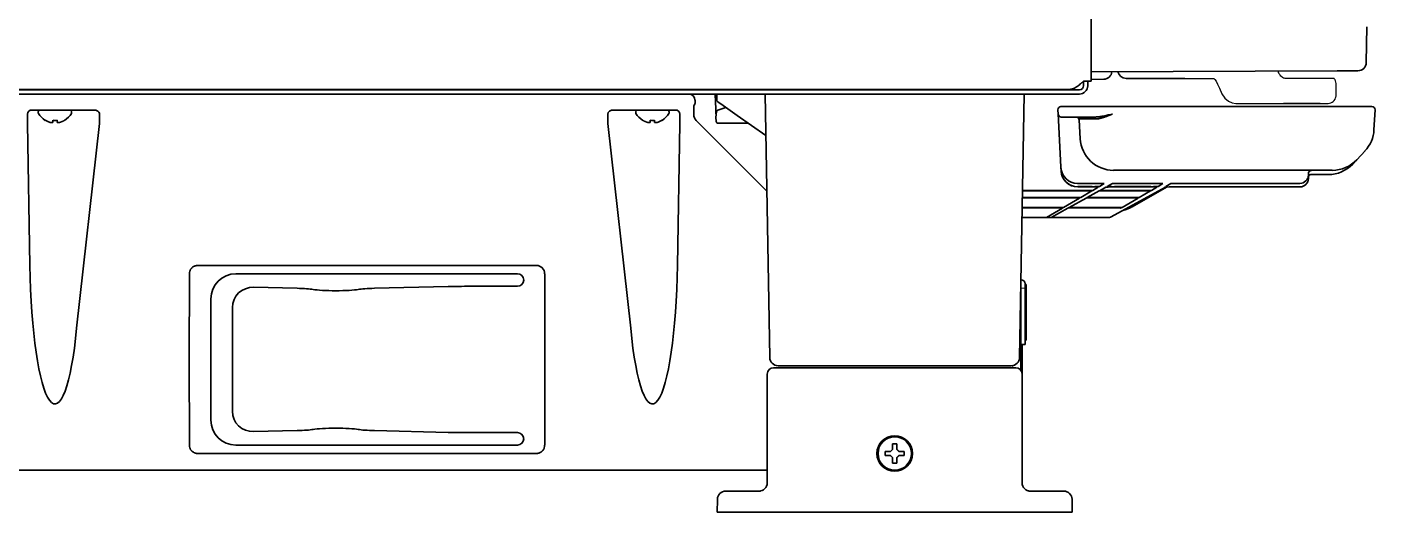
# Model space of a CAD drawing. Extents: x 5809 to 10669, y -850 to 3886.
# Drawn here: x 10279.6 to 10602.2, y 1270.8 to 1386.9 of the extents above; entities that cross this region are included whole.
import ezdxf

# ---------------------------------------------------------------- set-up
doc = ezdxf.new("R2010")
doc.units = 0
doc.header["$LTSCALE"] = 5
doc.layers.add('1', color=7, linetype='CONTINUOUS', true_color=0xffffff)
doc.layers.add('GEOM', color=7, linetype='CONTINUOUS')

msp = doc.modelspace()

# ---------------------------------------------------------------- linework, layer by layer
at = {"layer": '1', "color": 7, "linetype": 'Continuous', "lineweight": 35}
for p, q in [((10534.27, 2350.99), (10534.27, 1373.93)), ((10600.27, 1386.88), (10600.12, 1378.37)), ((10593.18, 1376.38), (10534.27, 1376.13)), ((10542.65, 1374.58), (10556.71, 1374.58)), ((10598.13, 1376.4), (10593.18, 1376.38)), ((9537.53, 1371.93), (10529.01, 1371.93)), ((10531.47, 1371.83), (9985.78, 1371.83)), ((10515.77, 1371.93), (10515.77, 1371.83)), ((10532.47, 1373.93), (10532.47, 1372.83)), ((10532.47, 1373.93), (10534.27, 1373.93)), ((10533.47, 1373.93), (10533.47, 1372.83)), ((10537.31, 1374.38), (10534.27, 1374.33)), ((10531.47, 1370.83), (9533.87, 1370.83)), ((10439.23, 1368.17), (10439.46, 1368.4)), ((10444.32, 1370.83), (10444.44, 1367.23)), ((10444.66, 1369.59), (10444.72, 1370.83)), ((10444.97, 1368.94), (10446.18, 1368.09)), ((10446.18, 1368.09), (10449.58, 1365.71)), ((10457.37, 1307.79), (10456.27, 1370.83)), ((10517.17, 1307.79), (10518.27, 1370.83)), ((10580.34, 1368.58), (10589.13, 1368.58)), ((10279.72, 1366.01), (10279.72, 1364.5)), ((10295.53, 1367.01), (10280.73, 1367.01)), ((10282.27, 1366.61), (10282.27, 1366.41)), ((10282.67, 1367.01), (10289.87, 1367.01)), ((10290.27, 1366.41), (10290.27, 1366.61)), ((10296.95, 1364.5), (10296.95, 1366.03)), ((10418.59, 1364.5), (10418.59, 1366.03)), ((10420.02, 1367.01), (10434.82, 1367.01)), ((10425.27, 1366.41), (10425.27, 1366.61)), ((10432.87, 1367.01), (10425.67, 1367.01)), ((10433.27, 1366.61), (10433.27, 1366.41)), ((10435.83, 1366.01), (10435.83, 1364.5)), ((10439.19, 1365.93), (10439.19, 1366.17)), ((10444.58, 1366.54), (10444.47, 1365.33)), ((10444.47, 1366.53), (10444.5, 1365.61)), ((10444.56, 1364.28), (10444.47, 1365.33)), ((10444.92, 1366.97), (10446.85, 1367.62)), ((10456.45, 1360.9), (10449.58, 1365.71)), ((10526.31, 1367.04), (10526.37, 1366.04)), ((10526.44, 1364.56), (10526.37, 1366.04)), ((10527.06, 1367.83), (10532.31, 1367.83)), ((10527.12, 1365.33), (10535.09, 1365.33)), ((10532.31, 1367.83), (10594.24, 1367.83)), ((10594.24, 1367.83), (10601.48, 1367.83)), ((10602.23, 1367.04), (10601.98, 1362.27)), ((10279.72, 1363.75), (10280.3, 1329.83)), ((10288.57, 1364.56), (10288.57, 1364.53)), ((10291.47, 1314.84), (10296.91, 1363.75)), ((10424.08, 1314.84), (10418.63, 1363.75)), ((10426.97, 1364.56), (10426.97, 1364.53)), ((10431.57, 1364.53), (10431.57, 1364.56)), ((10435.82, 1363.75), (10435.25, 1329.83)), ((10456.68, 1347.62), (10439.78, 1364.52)), ((10445.06, 1363.83), (10452.27, 1363.83)), ((10527.03, 1353.3), (10526.44, 1364.56)), ((10531.67, 1360.15), (10531.44, 1364.62)), ((10531.68, 1360.15), (10531.67, 1360.15)), ((10599.83, 1357.22), (10597.84, 1355.1)), ((10527.03, 1353.3), (10527.04, 1353.24)), ((10527.08, 1352.46), (10527.04, 1353.24)), ((10527.08, 1352.46), (10527.08, 1352.4)), ((10539.66, 1352.58), (10592.01, 1352.58)), ((10597.84, 1355.1), (10596.89, 1354.08)), ((10531.03, 1349.45), (10531.03, 1349.45)), ((10531.03, 1349.45), (10535.68, 1349.45)), ((10535.68, 1349.45), (10535.68, 1349.45)), ((10537.43, 1349.39), (10536.27, 1348.72)), ((10538.13, 1348.72), (10539.36, 1349.4)), ((10541.12, 1349.45), (10541.12, 1349.45)), ((10541.12, 1349.45), (10549.7, 1349.45)), ((10549.7, 1349.45), (10549.7, 1349.45)), ((10551.45, 1349.39), (10550.29, 1348.72)), ((10553.39, 1349.4), (10552.15, 1348.72)), ((10555.14, 1349.45), (10555.14, 1349.45)), ((10584.27, 1349.45), (10555.14, 1349.45)), ((10584.27, 1349.45), (10584.27, 1349.45)), ((10586.27, 1351.81), (10586.27, 1351.51)), ((10586.27, 1351.45), (10586.27, 1351.51)), ((10586.27, 1350.67), (10586.27, 1350.91)), ((10586.27, 1350.61), (10586.27, 1350.67)), ((10591.05, 1351.56), (10586.84, 1351.56)), ((10591.05, 1351.56), (10591.05, 1351.56)), ((10530.04, 1346.04), (10517.84, 1346.04)), ((10529.78, 1346), (10517.84, 1346)), ((10530.65, 1347.74), (10517.87, 1347.74)), ((10517.87, 1347.7), (10532.69, 1347.7)), ((10527.68, 1343.7), (10531.53, 1345.95)), ((10529.01, 1343.7), (10533.1, 1345.95)), ((10529.78, 1346), (10529.78, 1346)), ((10534.53, 1348.67), (10531.07, 1348.67)), ((10531.08, 1348.61), (10531.08, 1348.61)), ((10531.08, 1348.61), (10534.24, 1348.61)), ((10531.51, 1345.96), (10531.53, 1345.95)), ((10534.44, 1347.65), (10531.78, 1346.1)), ((10532.69, 1347.7), (10532.69, 1347.7)), ((10533.37, 1346.1), (10536.19, 1347.65)), ((10534.24, 1348.61), (10534.24, 1348.61)), ((10535.99, 1348.55), (10534.68, 1347.79)), ((10534.85, 1346), (10534.85, 1346)), ((10534.85, 1346), (10543.8, 1346)), ((10544.06, 1346.04), (10535.12, 1346.04)), ((10536.45, 1347.79), (10537.83, 1348.56)), ((10537.94, 1347.7), (10537.94, 1347.7)), ((10537.94, 1347.7), (10546.71, 1347.7)), ((10546.96, 1347.74), (10538.19, 1347.74)), ((10552.09, 1348.58), (10539.07, 1341.42)), ((10539.58, 1348.61), (10539.58, 1348.61)), ((10539.58, 1348.61), (10548.26, 1348.61)), ((10548.55, 1348.67), (10539.88, 1348.67)), ((10545.55, 1345.95), (10541.7, 1343.7)), ((10543.8, 1346), (10543.8, 1346)), ((10552.45, 1348.59), (10544.11, 1343.87)), ((10545.55, 1345.95), (10545.36, 1345.97)), ((10548.46, 1347.65), (10545.8, 1346.1)), ((10546.71, 1347.7), (10546.71, 1347.7)), ((10548.26, 1348.61), (10548.26, 1348.61)), ((10548.46, 1347.65), (10548.28, 1347.67)), ((10550.01, 1348.55), (10548.7, 1347.79)), ((10553.6, 1348.61), (10553.6, 1348.61)), ((10553.6, 1348.61), (10584.27, 1348.61)), ((10584.27, 1348.61), (10584.27, 1348.61)), ((10517.8, 1343.65), (10525.93, 1343.65)), ((10517.8, 1343.6), (10525.66, 1343.6)), ((10527.42, 1343.54), (10523.62, 1341.33)), ((10524.69, 1341.33), (10528.73, 1343.55)), ((10525.66, 1343.6), (10525.66, 1343.6)), ((10530.48, 1343.6), (10530.48, 1343.6)), ((10530.48, 1343.6), (10539.68, 1343.6)), ((10539.95, 1343.65), (10530.76, 1343.65)), ((10539.68, 1343.6), (10539.68, 1343.6)), ((10517.76, 1341.33), (10521.81, 1341.33)), ((10521.81, 1341.33), (10523.55, 1341.33)), ((10523.55, 1341.33), (10523.62, 1341.33)), ((10524.69, 1341.33), (10523.62, 1341.33)), ((10524.69, 1341.33), (10526.39, 1341.33)), ((10526.39, 1341.33), (10535.83, 1341.33)), ((10535.83, 1341.33), (10537.57, 1341.33)), ((10537.57, 1341.33), (10537.64, 1341.33)), ((10538.71, 1341.33), (10537.64, 1341.33)), ((10401.49, 1329.82), (10320.46, 1329.82)), ((10318.45, 1327.85), (10318.38, 1307.33)), ((10329.61, 1327.83), (10396.97, 1327.83)), ((10403.49, 1286.81), (10403.49, 1327.84)), ((10333.83, 1324.6), (10344.22, 1324.35)), ((10362.73, 1324.35), (10380.39, 1324.77)), ((10385.57, 1324.83), (10396.98, 1324.83)), ((10517.47, 1324.99), (10517.47, 1304.73)), ((10518.47, 1325.41), (10518.47, 1324.41)), ((10518.77, 1325.3), (10518.47, 1325.3)), ((10518.47, 1324.41), (10518.47, 1310.91)), ((10518.77, 1324.55), (10518.77, 1325.3)), ((10518.77, 1324.55), (10518.77, 1314.16)), ((10323.62, 1321.83), (10323.62, 1292.82)), ((10328.73, 1294.92), (10328.73, 1319.73)), ((10518.77, 1314.16), (10518.77, 1311.91)), ((10518.47, 1310.91), (10517.47, 1310.91)), ((10517.77, 1310.91), (10517.77, 1308.83)), ((10518.47, 1311.91), (10518.77, 1311.91)), ((10318.45, 1286.81), (10318.38, 1307.32)), ((10517.47, 1308.83), (10517.77, 1308.83)), ((10517.47, 1308.8), (10517.77, 1308.8)), ((10517.47, 1307.33), (10517.77, 1307.33)), ((10517.77, 1308.83), (10517.77, 1308.8)), ((10517.77, 1307.33), (10517.77, 1308.8)), ((10517.77, 1306.33), (10517.77, 1307.33)), ((10456.77, 1277.83), (10456.77, 1303.83)), ((10458.27, 1305.33), (10460.77, 1305.33)), ((10461.37, 1305.83), (10459.37, 1305.83)), ((10460.77, 1305.33), (10513.77, 1305.33)), ((10513.17, 1305.83), (10461.37, 1305.83)), ((10515.17, 1305.83), (10513.17, 1305.83)), ((10513.77, 1305.33), (10516.27, 1305.33)), ((10517.77, 1306.33), (10517.47, 1306.33)), ((10517.77, 1304.83), (10517.47, 1304.83)), ((10517.77, 1304.83), (10517.77, 1306.33)), ((10517.77, 1304.83), (10517.77, 1303.83)), ((10517.77, 1303.83), (10517.77, 1277.83)), ((10333.83, 1290.06), (10344.22, 1290.3)), ((10362.73, 1290.3), (10380.39, 1289.89)), ((10396.98, 1289.83), (10385.57, 1289.83)), ((10401.49, 1284.83), (10320.46, 1284.83)), ((10329.61, 1286.83), (10396.97, 1286.83)), ((10484.97, 1284.83), (10484.97, 1285.33)), ((10484.97, 1284.33), (10484.97, 1284.83)), ((10489.57, 1285.33), (10489.57, 1284.83)), ((10489.57, 1284.83), (10489.57, 1284.33)), ((10456.77, 1280.83), (10194.19, 1280.83)), ((10445.86, 1275.58), (10445.85, 1275.57)), ((10446.83, 1275.83), (10448.83, 1275.83)), ((10448.83, 1275.83), (10455.14, 1275.83)), ((10519.32, 1275.88), (10519.14, 1275.93)), ((10519.4, 1275.83), (10525.72, 1275.83)), ((10525.72, 1275.83), (10527.72, 1275.83)), ((10528.7, 1275.57), (10528.68, 1275.58)), ((10444.77, 1270.83), (10444.83, 1273.86)), ((10529.72, 1273.86), (10529.77, 1270.83)), ((10448.77, 1270.83), (10444.77, 1270.83)), ((10525.77, 1270.83), (10448.77, 1270.83)), ((10529.77, 1270.83), (10525.77, 1270.83))]:
    msp.add_line(p, q, dxfattribs=at)
at = {"layer": '1', "color": 51, "linetype": 'Continuous', "lineweight": 13}
for p, q in [((10517.47, 1324.41), (10518.47, 1324.41)), ((10518.47, 1324.55), (10518.77, 1324.55)), ((10518.77, 1314.16), (10518.47, 1314.16)), ((10515.51, 1305.33), (10515.51, 1305.86))]:
    msp.add_line(p, q, dxfattribs=at)
at = {"layer": '1', "color": 7, "linetype": 'Continuous', "lineweight": 35}
for radius in [4.25, 4]:
    msp.add_circle((10487.27, 1284.83), radius, dxfattribs=at)
for centre, radius, start, end in [((10598.12, 1378.4), 2, 270.25, 359), ((10537.27, 1376.38), 2, 271, 353.3696), ((10542.65, 1376.58), 2, 192.1812, 270), ((10531.47, 1372.83), 1, 270, 0), ((10531.47, 1372.83), 2, 270, 0), ((10445.4, 1369.55), 0.75, 177, 235), ((10282.67, 1366.61), 0.4, 90, 180), ((10282.67, 1366.41), 0.4, 180, 210.3012), ((10286.47, 1368.63), 4.8, 210.3012, 238.6074), ((10286.07, 1368.63), 4.8, 301.3459, 329.6988), ((10289.87, 1366.61), 0.4, 0, 90), ((10289.87, 1366.41), 0.4, 329.6988, 0), ((10425.67, 1366.61), 0.4, 90, 180), ((10425.67, 1366.41), 0.4, 180, 210.3012), ((10429.47, 1368.63), 4.8, 210.3012, 238.6541), ((10429.07, 1368.63), 4.8, 301.3926, 329.6988), ((10432.87, 1366.61), 0.4, 0, 90), ((10432.87, 1366.41), 0.4, 329.6988, 0), ((10445.08, 1366.5), 0.5, 108.4349, 175), ((10527.06, 1367.08), 0.75, 90, 183), ((10527.12, 1366.08), 0.75, 183, 270), ((10530.69, 1364.58), 0.75, 3, 90), ((10601.48, 1367.08), 0.75, 357, 90), ((10286.27, 1368.31), 3.78, 262.3959, 269.9965), ((10286.27, 1368.31), 3.78, 270.0035, 277.6041), ((10429.27, 1368.31), 3.78, 262.3959, 269.9965), ((10429.27, 1368.31), 3.78, 270.0035, 277.6041), ((10445.06, 1364.33), 0.5, 185, 270), ((10593.99, 1362.69), 8, 316.849, 357), ((10586.84, 1351.06), 0.5, 90, 132.3816), ((10517.47, 1325.41), 1, 0, 88.5793), ((10318.88, 1307.33), 0.5, 179.8072, 180.1928), ((10459.37, 1307.83), 2, 181, 270), ((10515.17, 1307.83), 2, 270, 359), ((10458.27, 1303.83), 1.5, 90, 180), ((10516.27, 1303.83), 1.5, 0, 90), ((10454.77, 1277.83), 2, 270, 0), ((10519.77, 1277.83), 2, 180, 270), ((10446.83, 1273.83), 2, 90, 179), ((10527.72, 1273.83), 2, 1, 90)]:
    msp.add_arc(centre, radius, start, end, dxfattribs=at)
at = {"layer": '1', "color": 7, "linetype": 'Continuous', "lineweight": 35, "extrusion": (0, 0, -1)}
for centre, major_axis, ratio, start_param, end_param in [((10437.97, 1369.33), (1.34, 0.67), 0.99981, -1.107103, 0.416166), ((10439.23, 1366.17), (0, 2), 0.017455, 4.712389, 6.265732), ((10439.46, 1369.4), (0, 1), 0.017455, 1.641917, 3.124139), ((10420.04, 1366.01), (-1.44, 0.04), 0.692646, -0.026174, 1.535896), ((10434.82, 1366.01), (0.992, 0.198), 0.988241, -1.373108, 0.196167), ((10441.19, 1365.93), (1.85, 0.77), 0.999822, 2.748957, 3.534229), ((10420.9, 1364.5), (0, 4), 0.57735, 4.521954, 4.712389), ((10435.48, 1364.5), (0, 4), 0.087489, 1.570796, 1.761231), ((10539.66, 1360.57), (7.99, 0.42), 0.999529, 1.623132, 3.141593), ((10531.03, 1353.45), (-4, 0.11), 0.999858, 4.684159, 6.20262), ((10531.07, 1352.67), (-0.15, 4), 0.99927, 3.178309, 4.69677), ((10531.08, 1352.61), (-4, 0.11), 0.999858, 4.684159, 6.20262), ((10586.97, 1351.81), (-0.7, 0), 0.99953, 0, 1.570796), ((10591.05, 1359.56), (-5.84, 5.47), 0.999117, 3.141593, 3.959702), ((10592.01, 1360.57), (-5.84, 5.47), 0.999117, 3.141593, 3.959702), ((10534.52, 1348.72), (-1.75, 0), 0.030655, 3.194024, 4.709908), ((10535.68, 1349.4), (-1.75, 0), 0.030619, 1.570091, 2.571465), ((10535.68, 1349.4), (-1.75, 0), 0.030619, 2.571466, 3.193969), ((10539.88, 1348.72), (1.75, 0), 0.030652, 1.573368, 3.197246), ((10541.11, 1349.4), (1.75, 0), 0.030622, 3.197185, 4.71307), ((10548.54, 1348.72), (-1.75, 0), 0.030655, 3.194024, 4.709908), ((10549.7, 1349.4), (-1.75, 0), 0.030619, 1.570091, 2.571465), ((10549.7, 1349.4), (-1.75, 0), 0.030619, 2.571466, 3.193969), ((10555.13, 1349.4), (1.75, 0), 0.030622, 3.197185, 4.71307), ((10584.27, 1351.45), (-2, 0), 0.999783, 3.141593, 4.712389), ((10584.27, 1350.61), (-2, 0), 0.999783, 3.141593, 4.712389), ((10586.97, 1350.91), (-0.7, 0), 0.99953, 0, 0.830864), ((10529.78, 1345.95), (-1.75, 0), 0.030619, 1.570091, 2.972524), ((10530.03, 1346.1), (-1.75, 0), 0.030633, 3.193989, 4.71078), ((10532.69, 1347.65), (-1.75, 0), 0.030619, 1.570091, 2.571465), ((10534.85, 1345.95), (1.75, 0), 0.030622, 3.197185, 4.71307), ((10535.12, 1346.1), (1.75, 0), 0.030633, 1.572406, 3.197207), ((10532.69, 1347.65), (-1.75, 0), 0.030619, 2.571466, 3.193969), ((10534.24, 1348.55), (-1.75, 0), 0.030619, 1.570091, 2.571465), ((10534.24, 1348.55), (-1.75, 0), 0.030619, 2.571466, 3.193969), ((10537.94, 1347.65), (1.75, 0), 0.030622, 3.197185, 4.71307), ((10538.2, 1347.79), (1.75, 0), 0.030652, 1.573368, 3.197246), ((10539.58, 1348.55), (1.75, 0), 0.030622, 3.197185, 4.71307), ((10543.8, 1345.95), (-1.75, 0), 0.030619, 1.570091, 2.571465), ((10544.05, 1346.1), (-1.75, 0), 0.030633, 3.193989, 4.71078), ((10543.8, 1345.95), (-1.75, 0), 0.030619, 2.571466, 3.193969), ((10546.71, 1347.65), (-1.75, 0), 0.030619, 1.570091, 2.571465), ((10546.95, 1347.79), (-1.75, 0), 0.030655, 3.194024, 4.709908), ((10546.71, 1347.65), (-1.75, 0), 0.030619, 2.571466, 3.193969), ((10548.26, 1348.55), (-1.75, 0), 0.030619, 1.570091, 2.571465), ((10548.26, 1348.55), (-1.75, 0), 0.030619, 2.571466, 3.193969), ((10553.6, 1348.55), (1.75, 0), 0.030622, 3.197185, 4.71307), ((10525.67, 1343.55), (-1.75, 0), 0.030619, 1.570091, 2.571465), ((10525.93, 1343.7), (-1.75, 0), 0.030655, 3.194024, 4.709908), ((10525.67, 1343.55), (-1.75, 0), 0.030619, 2.571466, 3.193969), ((10530.48, 1343.55), (1.75, 0), 0.030622, 3.197185, 4.71307), ((10530.76, 1343.7), (1.75, 0), 0.030652, 1.573368, 3.197246), ((10539.69, 1343.55), (-1.75, 0), 0.030619, 1.570091, 2.571465), ((10539.95, 1343.7), (-1.75, 0), 0.030655, 3.194024, 4.709908), ((10539.69, 1343.55), (-1.75, 0), 0.030619, 2.571466, 3.193969), ((10538.71, 1342.08), (-0.187, 0.726), 0.998282, 2.89047, 3.393556), ((10286.27, 1333), (0, 36.31), 0.165232, 2.094395, 4.625123), ((10401.49, 1327.84), (-1.41, 1.41), 1, 0.78555, 2.356042), ((10429.27, 1333), (0, 36.31), 0.165232, 1.658063, 4.18879), ((10333.87, 1295.08), (4.62, 2.34), 0.961527, 2.030878, 3.594078), ((10353.47, 1290.35), (-6, 0), 0.087489, 0.449039, 2.692554), ((10342.66, 1290.81), (-6, 0), 0.087489, 3.590631, 4.45059), ((10364.28, 1290.81), (-6, 0), 0.087489, -1.308997, -0.449039), ((10385.57, 1291.58), (-20, 0), 0.087489, 4.712389, 4.974188), ((10320.45, 1286.81), (-1.87, 0.7), 0.99331, -0.676425, -0.362013), ((10401.49, 1286.81), (1.41, 1.41), 1, 0.78555, 1.099963)]:
    msp.add_ellipse(centre, major_axis=major_axis, ratio=ratio, start_param=start_param, end_param=end_param, dxfattribs=at)
at = {"layer": '1', "color": 7, "linetype": 'Continuous', "lineweight": 35}
for centre, major_axis, ratio, start_param, end_param in [((10280.73, 1366.01), (-0.992, 0.198), 0.988241, -1.373108, 0.196167), ((10295.51, 1366.01), (1.44, 0.04), 0.692646, -0.026174, 1.535896), ((10295.51, 1366.01), (1.44, 0.04), 0.692646, -0.026174, 1.012362), ((10539.44, 1364.83), (-8.01, 0.03), 0.003256, -1.0336, 0.000181), ((10280.07, 1364.5), (0, 4), 0.087489, 1.570796, 1.761231), ((10294.64, 1364.5), (0, 4), 0.57735, 4.521954, 4.712389), ((10320.45, 1327.85), (1.87, 0.7), 0.99331, 2.465167, 2.779579), ((10329.62, 1321.82), (-4.25, 4.25), 0.997265, -0.784029, 0.784029), ((10333.87, 1319.58), (-4.62, 2.34), 0.961527, -1.110714, 0.452486), ((10342.66, 1323.85), (6, 0), 0.087489, 0.449039, 1.308997), ((10353.47, 1324.3), (6, 0), 0.087489, 3.590631, 5.834147), ((10364.28, 1323.85), (6, 0), 0.087489, 1.832596, 2.692554), ((10385.57, 1323.08), (20, 0), 0.087489, 1.570796, 1.832596)]:
    msp.add_ellipse(centre, major_axis=major_axis, ratio=ratio, start_param=start_param, end_param=end_param, dxfattribs=at)
at = {"layer": '1', "color": 7, "linetype": 'Continuous', "lineweight": 35, "extrusion": (-5.91646e-31, -1.17146e-15, -1)}
msp.add_ellipse((10396.97, 1326.32), major_axis=(1.06, 1.06), ratio=0.997265, start_param=-0.784029, end_param=0.785092, dxfattribs=at)
at = {"layer": '1', "color": 7, "linetype": 'Continuous', "lineweight": 35, "extrusion": (-8.87469e-31, -1.17146e-15, -1)}
msp.add_ellipse((10396.97, 1326.33), major_axis=(-0.77, 1.29), ratio=0.99484, start_param=2.11172, end_param=3.679016, dxfattribs=at)
at = {"layer": '1', "color": 7, "linetype": 'Continuous', "lineweight": 35, "extrusion": (-3.9443e-31, -1.17146e-15, -1)}
msp.add_ellipse((10329.62, 1292.83), major_axis=(4.25, 4.25), ratio=0.997265, start_param=2.357564, end_param=3.925621, dxfattribs=at)
at = {"layer": '1', "color": 7, "linetype": 'Continuous', "lineweight": 35, "extrusion": (9.86076e-31, -1.17146e-15, -1)}
msp.add_ellipse((10396.97, 1288.33), major_axis=(-1.06, 1.06), ratio=0.997265, start_param=2.356501, end_param=3.925621, dxfattribs=at)
at = {"layer": '1', "color": 7, "linetype": 'Continuous', "lineweight": 35, "extrusion": (4.93038e-31, -1.17146e-15, -1)}
msp.add_ellipse((10396.97, 1288.32), major_axis=(0.77, 1.29), ratio=0.99484, start_param=-0.537423, end_param=1.029872, dxfattribs=at)
at = {"layer": '1', "color": 7, "linetype": 'Continuous', "lineweight": 35}
for points, knots in [([(10516.3, 1371.88), (10516.28, 1371.88), (10516.27, 1371.88), (10516.1, 1371.84), (10515.94, 1371.83), (10515.77, 1371.83)], [0, 0, 0, 0, 0.067474, 0.067474, 1, 1, 1, 1]), ([(10529.01, 1371.93), (10529.15, 1371.93), (10529.3, 1371.94), (10529.51, 1371.98), (10529.58, 1371.99), (10529.69, 1372.02), (10529.73, 1372.03), (10529.8, 1372.05), (10529.84, 1372.07), (10530.02, 1372.13), (10530.16, 1372.19), (10530.45, 1372.34), (10530.6, 1372.42), (10530.89, 1372.61), (10531.03, 1372.71), (10531.32, 1372.92), (10531.46, 1373.04), (10531.68, 1373.22), (10531.75, 1373.28), (10531.84, 1373.36), (10531.86, 1373.38), (10531.9, 1373.41), (10531.95, 1373.46), (10532, 1373.5), (10532.19, 1373.67), (10532.33, 1373.8), (10532.47, 1373.93)], [0, 0, 0, 0, 0.125, 0.125, 0.1875, 0.1875, 0.21875, 0.21875, 0.25, 0.25, 0.375, 0.375, 0.5, 0.5, 0.625, 0.625, 0.75, 0.75, 0.8125, 0.8125, 0.828125, 0.828125, 0.84375, 0.875, 0.875, 1, 1, 1, 1]), ([(10444.44, 1367.23), (10444.44, 1367.17), (10444.45, 1367.11), (10444.45, 1367.02), (10444.45, 1366.99), (10444.45, 1366.93), (10444.45, 1366.9), (10444.45, 1366.84), (10444.46, 1366.82), (10444.46, 1366.76), (10444.46, 1366.73), (10444.46, 1366.67), (10444.46, 1366.65), (10444.46, 1366.59), (10444.46, 1366.56), (10444.47, 1366.53)], [0, 0, 0, 0, 0.25, 0.25, 0.375, 0.375, 0.5, 0.5, 0.625, 0.625, 0.75, 0.75, 0.875, 0.875, 1, 1, 1, 1]), ([(10535.59, 1365.34), (10535.57, 1365.34), (10535.44, 1365.33), (10535.27, 1365.33), (10535.12, 1365.33), (10535.09, 1365.33)], [0, 0, 0, 0, 0.092057, 0.806972, 1, 1, 1, 1]), ([(10539.36, 1366.04), (10539.34, 1366.03), (10539.31, 1366.02), (10539.27, 1366), (10539.22, 1365.98), (10539.18, 1365.96), (10539.14, 1365.95), (10539.1, 1365.93), (10539.06, 1365.92), (10539.02, 1365.9), (10538.99, 1365.89), (10538.95, 1365.87), (10538.92, 1365.86), (10538.89, 1365.85), (10538.86, 1365.83), (10538.83, 1365.82), (10538.8, 1365.81), (10538.78, 1365.8), (10538.75, 1365.79), (10538.68, 1365.76), (10538.56, 1365.71), (10538.4, 1365.65), (10538.25, 1365.59), (10538.06, 1365.52), (10537.81, 1365.43), (10537.52, 1365.32), (10537.25, 1365.23), (10536.99, 1365.15), (10536.75, 1365.08), (10536.51, 1365.02), (10536.28, 1364.97), (10536.12, 1364.94), (10536.01, 1364.92), (10535.95, 1364.91), (10535.89, 1364.9), (10535.83, 1364.89), (10535.77, 1364.89), (10535.71, 1364.88), (10535.66, 1364.88), (10535.6, 1364.87), (10535.55, 1364.87), (10535.5, 1364.87), (10535.44, 1364.86), (10535.39, 1364.86), (10535.36, 1364.86), (10535.34, 1364.86)], [0, 0, 0, 0, 0.011271, 0.022225, 0.032862, 0.043181, 0.053184, 0.062868, 0.072236, 0.081287, 0.09002, 0.098436, 0.106535, 0.114316, 0.121781, 0.128928, 0.135757, 0.14227, 0.148465, 0.154344, 0.195284, 0.234004, 0.270504, 0.304785, 0.380497, 0.451757, 0.518584, 0.581002, 0.643022, 0.702356, 0.759046, 0.813141, 0.828535, 0.843753, 0.858796, 0.873666, 0.888364, 0.902893, 0.917253, 0.931448, 0.945478, 0.959346, 0.973055, 0.986605, 1, 1, 1, 1]), ([(10539.36, 1366.04), (10539.14, 1365.99), (10538.71, 1365.89), (10538.09, 1365.75), (10537.49, 1365.62), (10536.93, 1365.52), (10536.42, 1365.43), (10535.98, 1365.38), (10535.71, 1365.35), (10535.59, 1365.34)], [0, 0, 0, 0, 0.169989, 0.335943, 0.494273, 0.642231, 0.778573, 0.901906, 1, 1, 1, 1]), ([(10283.97, 1364.56), (10284.18, 1364.44), (10284.39, 1364.33), (10284.71, 1364.19), (10284.82, 1364.15), (10285.04, 1364.08), (10285.16, 1364.04), (10285.27, 1364.01)], [0, 0, 0, 0, 0.5, 0.5, 0.75, 0.75, 1, 1, 1, 1]), ([(10286.77, 1364.56), (10286.77, 1364.44), (10286.77, 1364.33), (10286.77, 1364.19), (10286.77, 1364.15), (10286.77, 1364.08), (10286.77, 1364.04), (10286.77, 1364.01)], [0, 0, 0, 0, 0.5, 0.5, 0.75, 0.75, 1, 1, 1, 1]), ([(10428.77, 1364.56), (10428.77, 1364.44), (10428.77, 1364.33), (10428.77, 1364.19), (10428.77, 1364.15), (10428.77, 1364.08), (10428.77, 1364.04), (10428.77, 1364.01)], [0, 0, 0, 0, 0.5, 0.5, 0.75, 0.75, 1, 1, 1, 1]), ([(10431.57, 1364.56), (10431.37, 1364.44), (10431.16, 1364.33), (10430.84, 1364.19), (10430.73, 1364.15), (10430.5, 1364.08), (10430.39, 1364.04), (10430.27, 1364.01)], [0, 0, 0, 0, 0.5, 0.5, 0.75, 0.75, 1, 1, 1, 1]), ([(10533.36, 1347.74), (10532.91, 1347.74), (10532.46, 1347.74), (10531.78, 1347.74), (10531.56, 1347.74), (10531.1, 1347.74), (10530.88, 1347.74), (10530.65, 1347.74)], [0, 0, 0, 0, 0.5, 0.5, 0.75, 0.75, 1, 1, 1, 1]), ([(10534.68, 1347.79), (10534.68, 1347.79), (10534.67, 1347.78), (10534.66, 1347.78), (10534.65, 1347.78), (10534.63, 1347.78), (10534.6, 1347.77), (10534.55, 1347.77), (10534.53, 1347.77), (10534.5, 1347.77), (10534.49, 1347.77), (10534.47, 1347.77), (10534.46, 1347.76), (10534.4, 1347.76), (10534.35, 1347.76), (10534.28, 1347.76), (10534.26, 1347.76), (10534.23, 1347.76), (10534.18, 1347.75), (10534.1, 1347.75), (10534.02, 1347.75), (10533.97, 1347.75), (10533.95, 1347.75), (10533.91, 1347.75), (10533.89, 1347.75), (10533.79, 1347.75), (10533.71, 1347.75), (10533.58, 1347.74), (10533.54, 1347.74), (10533.47, 1347.74), (10533.45, 1347.74), (10533.41, 1347.74), (10533.38, 1347.74), (10533.36, 1347.74)], [0, 0, 0, 0, 0.0625, 0.0625, 0.125, 0.125, 0.25, 0.25, 0.3125, 0.3125, 0.34375, 0.34375, 0.375, 0.375, 0.5, 0.5, 0.53125, 0.53125, 0.5625, 0.625, 0.6875, 0.6875, 0.71875, 0.71875, 0.75, 0.75, 0.875, 0.875, 0.9375, 0.9375, 0.96875, 0.96875, 1, 1, 1, 1]), ([(10542.09, 1343.06), (10542.13, 1343.07), (10542.16, 1343.08), (10542.54, 1343.18), (10542.86, 1343.29), (10543.5, 1343.55), (10543.81, 1343.7), (10544.11, 1343.87)], [0, 0, 0, 0, 0.054429, 0.054429, 0.527215, 0.527215, 1, 1, 1, 1]), ([(10542.09, 1343.06), (10542.09, 1343.06), (10542.11, 1343.07), (10542.15, 1343.08), (10542.2, 1343.09), (10542.25, 1343.1), (10542.29, 1343.11), (10542.33, 1343.13), (10542.38, 1343.14), (10542.42, 1343.15), (10542.47, 1343.17), (10542.52, 1343.18), (10542.57, 1343.2), (10542.62, 1343.21), (10542.67, 1343.23), (10542.72, 1343.25), (10542.77, 1343.26), (10542.83, 1343.28), (10542.88, 1343.3), (10542.94, 1343.32), (10542.99, 1343.34), (10543.05, 1343.37), (10543.11, 1343.39), (10543.17, 1343.41), (10543.23, 1343.44), (10543.3, 1343.47), (10543.36, 1343.49), (10543.42, 1343.52), (10543.49, 1343.55), (10543.55, 1343.58), (10543.62, 1343.61), (10543.69, 1343.64), (10543.76, 1343.68), (10543.83, 1343.71), (10543.9, 1343.75), (10543.97, 1343.79), (10544.04, 1343.83), (10544.09, 1343.85), (10544.11, 1343.87)], [0, 0, 0, 0, 0.001156, 0.027139, 0.053246, 0.072708, 0.092746, 0.113362, 0.134553, 0.156322, 0.178667, 0.201589, 0.225088, 0.249163, 0.273816, 0.299044, 0.32485, 0.351232, 0.378191, 0.405727, 0.43384, 0.462529, 0.491795, 0.521638, 0.552058, 0.583054, 0.614628, 0.646778, 0.679505, 0.712808, 0.746688, 0.781146, 0.816179, 0.85179, 0.887977, 0.924742, 0.962082, 1, 1, 1, 1]), ([(10320.46, 1329.82), (10320.43, 1329.82), (10320.4, 1329.82), (10320.35, 1329.82), (10320.32, 1329.82), (10320.25, 1329.81), (10320.19, 1329.8), (10320.04, 1329.78), (10319.94, 1329.76), (10319.82, 1329.72), (10319.79, 1329.71), (10319.74, 1329.69), (10319.72, 1329.68), (10319.64, 1329.65), (10319.6, 1329.63), (10319.46, 1329.56), (10319.37, 1329.51), (10319.24, 1329.42), (10319.2, 1329.39), (10319.14, 1329.33), (10319.12, 1329.32), (10319.08, 1329.28), (10319.06, 1329.26), (10319.01, 1329.21), (10318.95, 1329.15), (10318.9, 1329.09), (10318.87, 1329.05), (10318.85, 1329.03), (10318.78, 1328.93), (10318.72, 1328.84), (10318.63, 1328.66), (10318.59, 1328.56), (10318.55, 1328.46)], [0, 0, 0, 0, 0.03125, 0.03125, 0.0625, 0.0625, 0.125, 0.125, 0.25, 0.25, 0.28125, 0.28125, 0.3125, 0.3125, 0.375, 0.375, 0.5, 0.5, 0.5625, 0.5625, 0.59375, 0.59375, 0.625, 0.625, 0.6875, 0.71875, 0.71875, 0.75, 0.75, 0.875, 0.875, 1, 1, 1, 1]), ([(10320.46, 1284.83), (10320.43, 1284.83), (10320.4, 1284.83), (10320.35, 1284.84), (10320.32, 1284.84), (10320.25, 1284.84), (10320.19, 1284.85), (10320.04, 1284.87), (10319.94, 1284.9), (10319.82, 1284.94), (10319.79, 1284.94), (10319.74, 1284.96), (10319.72, 1284.97), (10319.64, 1285), (10319.6, 1285.02), (10319.46, 1285.09), (10319.37, 1285.14), (10319.24, 1285.24), (10319.2, 1285.27), (10319.14, 1285.32), (10319.12, 1285.33), (10319.08, 1285.37), (10319.06, 1285.39), (10319.01, 1285.44), (10318.95, 1285.5), (10318.9, 1285.56), (10318.87, 1285.6), (10318.85, 1285.62), (10318.78, 1285.73), (10318.72, 1285.81), (10318.63, 1286), (10318.59, 1286.09), (10318.55, 1286.19)], [0, 0, 0, 0, 0.03125, 0.03125, 0.0625, 0.0625, 0.125, 0.125, 0.25, 0.25, 0.28125, 0.28125, 0.3125, 0.3125, 0.375, 0.375, 0.5, 0.5, 0.5625, 0.5625, 0.59375, 0.59375, 0.625, 0.625, 0.6875, 0.71875, 0.71875, 0.75, 0.75, 0.875, 0.875, 1, 1, 1, 1]), ([(10403.39, 1286.19), (10403.38, 1286.14), (10403.36, 1286.09), (10403.32, 1286), (10403.3, 1285.95), (10403.22, 1285.81), (10403.17, 1285.72), (10403.09, 1285.62), (10403.08, 1285.6), (10403.04, 1285.56), (10403.03, 1285.54), (10402.98, 1285.48), (10402.9, 1285.4), (10402.83, 1285.33), (10402.77, 1285.28), (10402.75, 1285.27), (10402.7, 1285.24), (10402.68, 1285.22), (10402.58, 1285.14), (10402.49, 1285.09), (10402.35, 1285.02), (10402.3, 1285), (10402.23, 1284.97), (10402.2, 1284.96), (10402.16, 1284.94), (10402.13, 1284.94), (10402.01, 1284.9), (10401.9, 1284.87), (10401.75, 1284.85), (10401.7, 1284.84), (10401.6, 1284.83), (10401.54, 1284.83), (10401.49, 1284.83)], [0, 0, 0, 0, 0.0625, 0.0625, 0.125, 0.125, 0.25, 0.25, 0.28125, 0.28125, 0.3125, 0.3125, 0.375, 0.4375, 0.4375, 0.46875, 0.46875, 0.5, 0.5, 0.625, 0.625, 0.6875, 0.6875, 0.71875, 0.71875, 0.75, 0.75, 0.875, 0.875, 0.9375, 0.9375, 1, 1, 1, 1]), ([(10484.97, 1285.33), (10485.18, 1285.33), (10485.39, 1285.33), (10485.71, 1285.33), (10485.82, 1285.33), (10486.04, 1285.33), (10486.16, 1285.33), (10486.27, 1285.33)], [0, 0, 0, 0, 0.5, 0.5, 0.75, 0.75, 1, 1, 1, 1]), ([(10487.77, 1287.13), (10487.77, 1286.92), (10487.77, 1286.71), (10487.77, 1286.39), (10487.77, 1286.28), (10487.77, 1286.05), (10487.77, 1285.94), (10487.77, 1285.83)], [0, 0, 0, 0, 0.5, 0.5, 0.75, 0.75, 1, 1, 1, 1]), ([(10489.57, 1284.33), (10489.37, 1284.33), (10489.16, 1284.33), (10488.84, 1284.33), (10488.73, 1284.33), (10488.5, 1284.33), (10488.39, 1284.33), (10488.27, 1284.33)], [0, 0, 0, 0, 0.5, 0.5, 0.75, 0.75, 1, 1, 1, 1]), ([(10486.77, 1282.53), (10486.77, 1282.73), (10486.77, 1282.94), (10486.77, 1283.26), (10486.77, 1283.37), (10486.77, 1283.6), (10486.77, 1283.71), (10486.77, 1283.83)], [0, 0, 0, 0, 0.5, 0.5, 0.75, 0.75, 1, 1, 1, 1])]:
    msp.add_open_spline(points, degree=3, knots=knots, dxfattribs=at)
for points in [[(10439.47, 1369.4), (10439.47, 1369.39), (10439.47, 1369.36), (10439.47, 1369.34), (10439.47, 1369.33)], [(10285.27, 1364.01), (10285.3, 1364.01), (10285.35, 1364), (10285.42, 1364), (10285.5, 1364), (10285.57, 1364), (10285.63, 1364), (10285.7, 1364.01), (10285.75, 1364.01), (10285.77, 1364.01)], [(10285.77, 1364.01), (10285.77, 1364.03), (10285.77, 1364.06), (10285.77, 1364.11), (10285.77, 1364.16), (10285.77, 1364.23), (10285.77, 1364.29), (10285.77, 1364.37), (10285.77, 1364.45), (10285.77, 1364.52), (10285.77, 1364.56)], [(10286.77, 1364.01), (10286.8, 1364.01), (10286.84, 1364), (10286.92, 1364), (10286.99, 1364), (10287.06, 1364), (10287.13, 1364), (10287.2, 1364), (10287.25, 1364.01), (10287.27, 1364.01)], [(10287.27, 1364.01), (10287.33, 1364.03), (10287.44, 1364.06), (10287.6, 1364.11), (10287.76, 1364.16), (10287.91, 1364.23), (10288.06, 1364.29), (10288.22, 1364.37), (10288.39, 1364.45), (10288.51, 1364.52), (10288.57, 1364.56)], [(10428.27, 1364.01), (10428.22, 1364.03), (10428.11, 1364.06), (10427.95, 1364.11), (10427.79, 1364.16), (10427.63, 1364.23), (10427.48, 1364.29), (10427.33, 1364.37), (10427.16, 1364.45), (10427.04, 1364.52), (10426.97, 1364.56)], [(10428.77, 1364.01), (10428.75, 1364.01), (10428.7, 1364), (10428.63, 1364), (10428.56, 1364), (10428.49, 1364), (10428.42, 1364), (10428.34, 1364), (10428.3, 1364.01), (10428.27, 1364.01)], [(10429.77, 1364.01), (10429.77, 1364.03), (10429.77, 1364.06), (10429.77, 1364.11), (10429.77, 1364.16), (10429.77, 1364.23), (10429.77, 1364.29), (10429.77, 1364.37), (10429.77, 1364.45), (10429.77, 1364.52), (10429.77, 1364.56)], [(10430.27, 1364.01), (10430.25, 1364.01), (10430.2, 1364), (10430.12, 1364), (10430.05, 1364), (10429.98, 1364), (10429.91, 1364), (10429.84, 1364.01), (10429.8, 1364.01), (10429.77, 1364.01)], [(10486.27, 1284.33), (10486.22, 1284.33), (10486.11, 1284.33), (10485.95, 1284.33), (10485.79, 1284.33), (10485.63, 1284.33), (10485.48, 1284.33), (10485.33, 1284.33), (10485.16, 1284.33), (10485.04, 1284.33), (10484.97, 1284.33)], [(10486.27, 1285.33), (10486.3, 1285.35), (10486.34, 1285.4), (10486.42, 1285.47), (10486.49, 1285.54), (10486.56, 1285.61), (10486.63, 1285.68), (10486.7, 1285.75), (10486.75, 1285.8), (10486.77, 1285.83)], [(10486.77, 1283.83), (10486.75, 1283.85), (10486.7, 1283.9), (10486.62, 1283.98), (10486.55, 1284.05), (10486.48, 1284.12), (10486.41, 1284.19), (10486.34, 1284.26), (10486.3, 1284.3), (10486.27, 1284.33)], [(10486.77, 1285.83), (10486.77, 1285.88), (10486.77, 1285.99), (10486.77, 1286.15), (10486.77, 1286.31), (10486.77, 1286.46), (10486.77, 1286.62), (10486.77, 1286.77), (10486.77, 1286.94), (10486.77, 1287.06), (10486.77, 1287.13)], [(10486.77, 1287.13), (10486.94, 1287.13), (10487.27, 1287.13), (10487.61, 1287.13), (10487.77, 1287.13)], [(10487.77, 1285.83), (10487.8, 1285.8), (10487.85, 1285.75), (10487.92, 1285.68), (10488, 1285.6), (10488.07, 1285.53), (10488.13, 1285.46), (10488.2, 1285.4), (10488.25, 1285.35), (10488.27, 1285.33)], [(10488.27, 1284.33), (10488.25, 1284.3), (10488.2, 1284.25), (10488.13, 1284.18), (10488.06, 1284.11), (10487.99, 1284.04), (10487.92, 1283.97), (10487.84, 1283.9), (10487.8, 1283.85), (10487.77, 1283.83)], [(10488.27, 1285.33), (10488.33, 1285.33), (10488.44, 1285.33), (10488.6, 1285.33), (10488.76, 1285.33), (10488.91, 1285.33), (10489.06, 1285.33), (10489.22, 1285.33), (10489.39, 1285.33), (10489.51, 1285.33), (10489.57, 1285.33)], [(10487.77, 1282.53), (10487.61, 1282.53), (10487.27, 1282.53), (10486.94, 1282.53), (10486.77, 1282.53)], [(10487.77, 1283.83), (10487.77, 1283.77), (10487.77, 1283.66), (10487.77, 1283.5), (10487.77, 1283.34), (10487.77, 1283.19), (10487.77, 1283.04), (10487.77, 1282.88), (10487.77, 1282.71), (10487.77, 1282.59), (10487.77, 1282.53)]]:
    msp.add_open_spline(points, degree=3, dxfattribs=at)
at = {"layer": 'GEOM', "color": 7, "linetype": 'Continuous'}
for p, q in [((10552.96, 1374.58), (10563.59, 1374.58)), ((10564.91, 1372.36), (10564.97, 1372.22)), ((10568.9, 1368.58), (10591.05, 1368.58))]:
    msp.add_line(p, q, dxfattribs=at)
for points in [[(10563.59, 1374.58), (10563.63, 1374.55), (10563.85, 1374.34), (10564.18, 1373.9), (10564.56, 1373.2), (10564.91, 1372.36)], [(10564.97, 1372.22), (10565.57, 1370.91), (10566.31, 1369.85), (10567.13, 1369.13), (10568.01, 1368.71), (10568.9, 1368.58)]]:
    msp.add_lwpolyline(points, dxfattribs=at)
msp.add_arc((10590.88, 1370.56), 2.03, 350.7803, 359.514, dxfattribs=at)
for centre, major_axis, ratio, start_param, end_param in [((10570.46, 1373.58), (205.36, 0.02), 0.004869, 1.464417, 1.52079), ((10592.7, 1379.76), (0.93, 57.29), 0.006254, 4.560594, 4.586845)]:
    msp.add_ellipse(centre, major_axis=major_axis, ratio=ratio, start_param=start_param, end_param=end_param, dxfattribs=at)
for points in [[(10578.96, 1376.32), (10579.02, 1376.19), (10579.08, 1376.06), (10579.15, 1375.93)], [(10592.91, 1370.54), (10592.91, 1370.72), (10592.91, 1370.9), (10592.92, 1371.09)]]:
    msp.add_open_spline(points, degree=3, dxfattribs=at)
for points, knots in [([(10580.72, 1374.58), (10580.58, 1374.58), (10580.27, 1374.64), (10579.85, 1374.93), (10579.47, 1375.37), (10579.25, 1375.73), (10579.15, 1375.93)], [0, 0, 0, 0, 0.197468, 0.420051, 0.685033, 1, 1, 1, 1]), ([(10592.94, 1372.58), (10592.95, 1372.83), (10592.92, 1373.31), (10592.81, 1373.87), (10592.67, 1374.22), (10592.53, 1374.45), (10592.37, 1374.57), (10592.26, 1374.57)], [0, 0, 0, 0, 0.343101, 0.640787, 0.761624, 0.860533, 1, 1, 1, 1]), ([(10591.05, 1368.58), (10591.48, 1368.58), (10592.38, 1368.93), (10592.81, 1369.79), (10592.89, 1370.23)], [0, 0, 0, 0, 0.489019, 1, 1, 1, 1])]:
    msp.add_open_spline(points, degree=3, knots=knots, dxfattribs=at)

doc.saveas('drawing.dxf')
